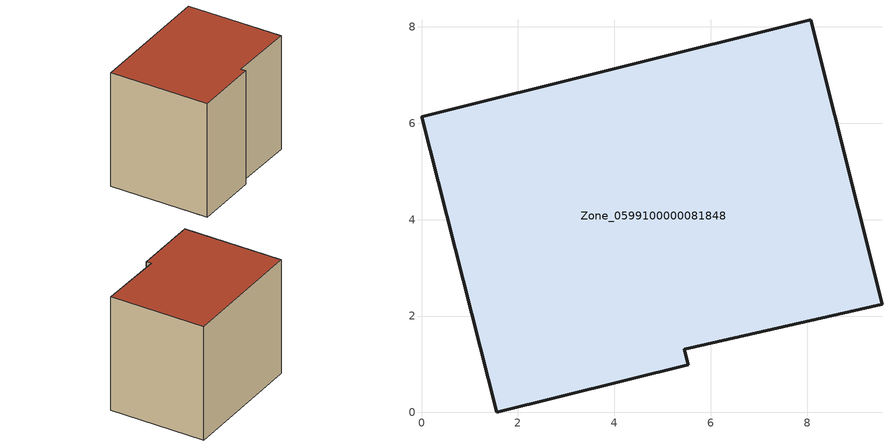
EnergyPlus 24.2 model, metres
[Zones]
Zone_0599100000081848
 floor ground (C_G): 9.55,2.25 5.45,1.31 5.53,0.99 1.56,0 0,6.13 8.07,8.15 z0
 wall outside (C_F): 9.55,2.25 8.07,8.15 0,6.13 1.56,0 5.53,0.99 5.45,1.31 9.55,2.25 z0:7.43
 roof outside (C_R): 5.45,1.31 9.55,2.25 8.07,8.15 0,6.13 1.56,0 5.53,0.99 z7.43
[BUILDING]
Pand.0599100000081848: North Axis=0; Terrain=City; Loads Convergence Tolerance Value=0.04; Temperature Convergence Tolerance Value=0.4; Solar Distribution=FullExterior; Maximum Number of Warmup Days=25; Minimum Number of Warmup Days=1
[Site:Location]
Rotterdam.The.Hague.AP_ZH_NLD Design_Conditions: Latitude=51.96; Longitude=4.45; Time Zone=1; Elevation=-4.5
[SITE:GROUNDTEMPERATURE:BUILDINGSURFACE]
18, 18, 18, 18, 18, 18, 18, 18, 18, 18, 18, 18
[MATERIAL] Thermal Absorptance=0.9; Solar Absorptance=0.7; Visible Absorptance=0.7
Name | Roughness | Thickness | Conductivity | Density | Specific Heat
G.TC.1965-1974 | MediumSmooth | 0.15 | 0.882353 | 540 | 1210
F.TC.1965-1974 | Rough | 0.3 | 0.697674 | 1920 | 840
R.TC.1965-1974 | MediumRough | 0.2 | 0.232558 | 1500 | 1000
[CONSTRUCTION]
C_G: G.TC.1965-1974
C_F: F.TC.1965-1974
C_R: R.TC.1965-1974
[ZONE]
Zone_0599100000081848: Type=1; Multiplier=1; Ceiling Height=Autocalculate; Volume=Autocalculate; Floor Area=autocalculate; Part of Total Floor Area=Yes
[ZONEINFILTRATION:DESIGNFLOWRATE]
Infil_Zone_0599100000081848: Zone or ZoneList or Space or SpaceList=Zone_0599100000081848; Schedule=AlwaysOn; Design Flow Rate Calculation Method=Flow/Area; Flow Rate per Floor Area=0.003; Constant Term Coefficient=1; Temperature Term Coefficient=0; Velocity Term Coefficient=0; Velocity Squared Term Coefficient=0
[HVACTEMPLATE:ZONE:IDEALLOADSAIRSYSTEM]
Zone_0599100000081848: Maximum Heating Supply Air Temperature=50; Minimum Cooling Supply Air Temperature=13; Maximum Heating Supply Air Humidity Ratio=0.0156; Minimum Cooling Supply Air Humidity Ratio=0.0077; Heating Limit=NoLimit; Cooling Limit=NoLimit; Dehumidification Control Type=ConstantSensibleHeatRatio; Cooling Sensible Heat Ratio=0.7; Dehumidification Setpoint=60; Humidification Control Type=None; Humidification Setpoint=30; Outdoor Air Method=None; Outdoor Air Flow Rate per Person=0.00944; Outdoor Air Flow Rate per Zone Floor Area=0; Outdoor Air Flow Rate per Zone=0; Demand Controlled Ventilation Type=None; Outdoor Air Economizer Type=NoEconomizer; Heat Recovery Type=None; Sensible Heat Recovery Effectiveness=0.7; Latent Heat Recovery Effectiveness=0.65
[ZONECONTROL:THERMOSTAT]
ThermostatControl_Zone_0599100000081848: Zone or ZoneList=Zone_0599100000081848; Control Type Schedule=DualSetpointControlType; Control 1=Thermostat_Zone_0599100000081848; Temperature Difference Between Cutout And Setpoint=0
[THERMOSTATSETPOINT:DUALSETPOINT]
Thermostat_Zone_0599100000081848: Heating Setpoint Temperature Schedule=HeatingSetpoint_Zone_0599100000081848; Cooling Setpoint Temperature Schedule=CoolingSetpoint_Zone_0599100000081848
[SCHEDULE:COMPACT]
HeatingSetpoint_Zone_0599100000081848: Through: 12/31, For: AllDays, Until: 24:00, 21
CoolingSetpoint_Zone_0599100000081848: Through: 12/31, For: AllDays, Until: 24:00, 24
DualSetpointControlType: Through: 12/31, For: AllDays, Until: 24:00, 4
AlwaysOn: Through: 12/31, For: AllDays, Until: 24:00, 1
